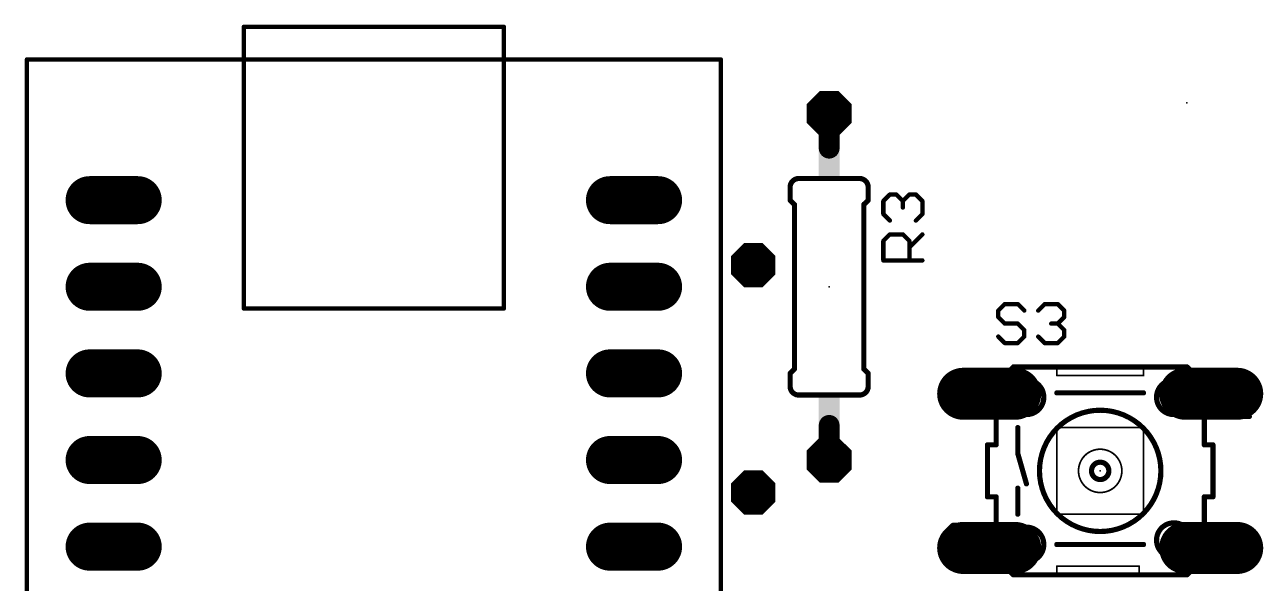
# Model space of a CAD drawing. Extents: x 1 to 130, y -4 to 46.
# Drawn here: x 93.28 to 129.55, y 29.72 to 46.1 of the extents above; entities that cross this region are included whole.
import ezdxf

# ---------------------------------------------------------------- set-up
doc = ezdxf.new("R2010")
doc.units = 0
doc.header["$MEASUREMENT"] = 0
doc.layers.get('0').update_dxf_attribs({"linetype": 'CONTINUOUS'})
for name, color, linetype in [('17', 94, 'CONTINUOUS'), ('18', 94, 'CONTINUOUS'), ('19', 54, 'CONTINUOUS'), ('21', 250, 'CONTINUOUS'), ('23', 178, 'CONTINUOUS'), ('25', 250, 'CONTINUOUS'), ('51', 250, 'CONTINUOUS')]:
    doc.layers.add(name, color=color, linetype=linetype)

# ---------------------------------------------------------------- blocks, each defined once
blk = doc.blocks.new('RECT')
blk.add_solid([(-0.5, -0.5), (0.5, -0.5), (-0.5, 0.5), (0.5, 0.5)])
blk = doc.blocks.new('OCTAGONP')
at = {"const_width": 0.5}
blk.add_lwpolyline([(-0.25, -0.1036), (-0.25, 0.1036), (-0.1036, 0.25), (0.1036, 0.25), (0.25, 0.1036), (0.25, -0.1036), (0.1036, -0.25), (-0.1036, -0.25), (-0.25, -0.1036), (-0.25, 0.1036)], dxfattribs=at)
blk = doc.blocks.new('LONGP100')
at = {"const_width": 1}
blk.add_lwpolyline([(-0.5, 0), (0.5, 0)], dxfattribs=at)
at = {"const_width": 0.5}
for points in [[(-0.5, 0.25, 1), (-0.5, -0.25)], [(0.5, -0.25, 1), (0.5, 0.25)]]:
    blk.add_lwpolyline(points, format="xyb", dxfattribs=at)
blk = doc.blocks.new('OCTAGONV')
at = {"const_width": 0.5}
blk.add_lwpolyline([(-0.25, -0.1036), (-0.25, 0.1036), (-0.1036, 0.25), (0.1036, 0.25), (0.25, 0.1036), (0.25, -0.1036), (0.1036, -0.25), (-0.1036, -0.25), (-0.25, -0.1036), (-0.25, 0.1036)], dxfattribs=at)

msp = doc.modelspace()

# ---------------------------------------------------------------- linework, layer by layer
at = {"layer": '19'}
msp.add_line((114.6175, 32.385), (114.6175, 32.385), dxfattribs=at)
at = {"layer": '21'}
for points, const_width in [([(99.695, 46.0693, 1), (99.695, 46.0057)], 0.0635), ([(99.7268, 46.0375, 1), (99.6633, 46.0375)], 0.0635), ([(107.3468, 46.0375, 1), (107.2833, 46.0375)], 0.0635), ([(107.315, 46.0057, 1), (107.315, 46.0693)], 0.0635), ([(93.345, 45.1168, 1), (93.345, 45.0532)], 0.0635), ([(93.3768, 45.085, 1), (93.3132, 45.085)], 0.0635), ([(99.695, 45.1168, 1), (99.695, 45.0532)], 0.0635), ([(99.7268, 45.085, 1), (99.6633, 45.085)], 0.0635), ([(99.6633, 45.085, 1), (99.7268, 45.085)], 0.0635), ([(99.695, 45.0532, 1), (99.695, 45.1168)], 0.0635), ([(107.315, 45.1168, 1), (107.315, 45.0532)], 0.0635), ([(107.3468, 45.085, 1), (107.2833, 45.085)], 0.0635), ([(107.2833, 45.085, 1), (107.3468, 45.085)], 0.0635), ([(107.315, 45.0532, 1), (107.315, 45.1168)], 0.0635), ([(113.6968, 45.085, 1), (113.6333, 45.085)], 0.0635), ([(113.665, 45.0532, 1), (113.665, 45.1168)], 0.0635), ([(115.951, 41.5925, 0.4142), (115.697, 41.3385)], 0.1524), ([(115.7351, 41.3385, 1), (115.6589, 41.3385)], 0.0762), ([(115.6589, 41.3385, 1), (115.7351, 41.3385)], 0.0762), ([(115.951, 41.6306, 1), (115.951, 41.5544)], 0.0762), ([(115.951, 41.5544, 1), (115.951, 41.6306)], 0.0762), ([(117.983, 41.3385, 0.4142), (117.729, 41.5925)], 0.1524), ([(117.729, 41.6306, 1), (117.729, 41.5544)], 0.0762), ([(117.729, 41.5544, 1), (117.729, 41.6306)], 0.0762), ([(118.0211, 41.3385, 1), (117.9449, 41.3385)], 0.0762), ([(117.9449, 41.3385, 1), (118.0211, 41.3385)], 0.0762), ([(115.6589, 40.9575, 1), (115.7351, 40.9575)], 0.0762), ([(115.7239, 40.9844, 1), (115.6701, 40.9306)], 0.0762), ([(117.9449, 40.9575, 1), (118.0211, 40.9575)], 0.0762), ([(118.0099, 40.9306, 1), (117.9561, 40.9844)], 0.0762), ([(115.8621, 40.8305, 1), (115.7859, 40.8305)], 0.0762), ([(115.7971, 40.8036, 1), (115.8509, 40.8574)], 0.0762), ([(117.8941, 40.8305, 1), (117.8179, 40.8305)], 0.0762), ([(117.8291, 40.8574, 1), (117.8829, 40.8036)], 0.0762), ([(99.695, 37.8143, 1), (99.695, 37.7507)], 0.0635), ([(99.6633, 37.7825, 1), (99.7268, 37.7825)], 0.0635), ([(107.2833, 37.7825, 1), (107.3468, 37.7825)], 0.0635), ([(107.315, 37.7507, 1), (107.315, 37.8143)], 0.0635), ([(115.7351, 35.8775, 1), (115.6589, 35.8775)], 0.0762), ([(115.6701, 35.9044, 1), (115.7239, 35.8506)], 0.0762), ([(115.7859, 36.0045, 1), (115.8621, 36.0045)], 0.0762), ([(115.8509, 35.9776, 1), (115.7971, 36.0314)], 0.0762), ([(117.8179, 36.0045, 1), (117.8941, 36.0045)], 0.0762), ([(117.8829, 36.0314, 1), (117.8291, 35.9776)], 0.0762), ([(118.0211, 35.8775, 1), (117.9449, 35.8775)], 0.0762), ([(117.9561, 35.8506, 1), (118.0099, 35.9044)], 0.0762), ([(122.6185, 36.1061, 1), (122.6185, 36.0299)], 0.0762), ([(123.5075, 36.1061, 1), (123.5075, 36.0299)], 0.0762), ([(123.5075, 36.0299, 1), (123.5075, 36.1061)], 0.0762), ([(123.5202, 36.068, 1), (123.4948, 36.068)], 0.0254), ([(126.0475, 36.1061, 1), (126.0475, 36.0299)], 0.0762), ([(126.0475, 36.0299, 1), (126.0475, 36.1061)], 0.0762), ([(126.0602, 36.068, 1), (126.0348, 36.068)], 0.0254), ([(126.9365, 36.0299, 1), (126.9365, 36.1061)], 0.0762), ([(115.697, 35.4965, 0.4142), (115.951, 35.2425)], 0.1524), ([(115.7351, 35.4965, 1), (115.6589, 35.4965)], 0.0762), ([(117.729, 35.2425, 0.4142), (117.983, 35.4965)], 0.1524), ([(118.0211, 35.4965, 1), (117.9449, 35.4965)], 0.0762), ([(123.5075, 35.8267, 1), (123.5075, 35.8013)], 0.0254), ([(123.4948, 35.814, 1), (123.5202, 35.814)], 0.0254), ([(126.0348, 35.814, 1), (126.0602, 35.814)], 0.0254), ([(126.0475, 35.8013, 1), (126.0475, 35.8267)], 0.0254), ([(115.6589, 35.4965, 1), (115.7351, 35.4965)], 0.0762), ([(115.951, 35.2806, 1), (115.951, 35.2044)], 0.0762), ([(115.951, 35.2044, 1), (115.951, 35.2806)], 0.0762), ([(117.729, 35.2806, 1), (117.729, 35.2044)], 0.0762), ([(117.729, 35.2044, 1), (117.729, 35.2806)], 0.0762), ([(117.9449, 35.4965, 1), (118.0211, 35.4965)], 0.0762), ([(124.7775, 31.242, 1), (124.7775, 34.798, 1), (124.7775, 31.242)], 0.1524), ([(121.7676, 34.036, 1), (121.6914, 34.036)], 0.0762), ([(127.8636, 34.036, 1), (127.7874, 34.036)], 0.0762), ([(121.4755, 33.8201, 1), (121.4755, 33.7439)], 0.0762), ([(121.5136, 33.782, 1), (121.4374, 33.782)], 0.0762), ([(121.6914, 33.782, 1), (121.7676, 33.782)], 0.0762), ([(121.7295, 33.7439, 1), (121.7295, 33.8201)], 0.0762), ([(127.8255, 33.8201, 1), (127.8255, 33.7439)], 0.0762), ([(127.7874, 33.782, 1), (127.8636, 33.782)], 0.0762), ([(128.1176, 33.782, 1), (128.0414, 33.782)], 0.0762), ([(128.0795, 33.7439, 1), (128.0795, 33.8201)], 0.0762), ([(124.7775, 32.766, 1), (124.7775, 33.274, 1), (124.7775, 32.766)], 0.1524), ([(121.4755, 32.2961, 1), (121.4755, 32.2199)], 0.0762), ([(121.4374, 32.258, 1), (121.5136, 32.258)], 0.0762), ([(121.7676, 32.258, 1), (121.6914, 32.258)], 0.0762), ([(121.7295, 32.2199, 1), (121.7295, 32.2961)], 0.0762), ([(127.8255, 32.2961, 1), (127.8255, 32.2199)], 0.0762), ([(127.8636, 32.258, 1), (127.7874, 32.258)], 0.0762), ([(128.0414, 32.258, 1), (128.1176, 32.258)], 0.0762), ([(128.0795, 32.2199, 1), (128.0795, 32.2961)], 0.0762), ([(121.6914, 32.004, 1), (121.7676, 32.004)], 0.0762), ([(127.7874, 32.004, 1), (127.8636, 32.004)], 0.0762), ([(123.5075, 30.2387, 1), (123.5075, 30.2133)], 0.0254), ([(123.5202, 30.226, 1), (123.4948, 30.226)], 0.0254), ([(125.9332, 30.226, 1), (125.9078, 30.226)], 0.0254), ([(125.9205, 30.2133, 1), (125.9205, 30.2387)], 0.0254), ([(122.6185, 30.0101, 1), (122.6185, 29.9339)], 0.0762), ([(123.5075, 30.0101, 1), (123.5075, 29.9339)], 0.0762), ([(123.5075, 29.9339, 1), (123.5075, 30.0101)], 0.0762), ([(123.4948, 29.972, 1), (123.5202, 29.972)], 0.0254), ([(125.9205, 30.0101, 1), (125.9205, 29.9339)], 0.0762), ([(125.9205, 29.9339, 1), (125.9205, 30.0101)], 0.0762), ([(125.9078, 29.972, 1), (125.9332, 29.972)], 0.0254), ([(126.9365, 29.9339, 1), (126.9365, 30.0101)], 0.0762)]:
    msp.add_lwpolyline(points, format="xyb", dxfattribs=dict(at, const_width=const_width))
for points, const_width in [([(99.695, 45.085), (99.695, 46.0375)], 0.127), ([(99.695, 46.0375), (107.315, 46.0375)], 0.127), ([(107.315, 46.0375), (107.315, 45.085)], 0.127), ([(93.345, 45.085), (99.695, 45.085)], 0.127), ([(93.345, 1.27), (93.345, 45.085)], 0.127), ([(99.695, 45.085), (107.315, 45.085)], 0.127), ([(99.695, 45.085), (99.695, 37.7825)], 0.127), ([(107.315, 45.085), (113.665, 45.085)], 0.127), ([(107.315, 37.7825), (107.315, 45.085)], 0.127), ([(113.665, 45.085), (113.665, 1.27)], 0.127), ([(115.697, 41.3385), (115.697, 40.9575)], 0.1524), ([(115.951, 41.5925), (117.729, 41.5925)], 0.1524), ([(117.983, 41.3385), (117.983, 40.9575)], 0.1524), ([(115.824, 40.8305), (115.697, 40.9575)], 0.1524), ([(117.856, 40.8305), (117.983, 40.9575)], 0.1524), ([(115.824, 36.0045), (115.824, 40.8305)], 0.1524), ([(117.856, 36.0045), (117.856, 40.8305)], 0.1524), ([(99.695, 37.7825), (107.315, 37.7825)], 0.127), ([(115.824, 36.0045), (115.697, 35.8775)], 0.1524), ([(115.697, 35.4965), (115.697, 35.8775)], 0.1524), ([(117.856, 36.0045), (117.983, 35.8775)], 0.1524), ([(117.983, 35.4965), (117.983, 35.8775)], 0.1524), ([(123.5075, 36.068), (122.6185, 36.068)], 0.1524), ([(126.0475, 36.068), (123.5075, 36.068)], 0.1524), ([(123.5075, 36.068), (123.5075, 35.814)], 0.0508), ([(126.9365, 36.068), (126.0475, 36.068)], 0.1524), ([(126.0475, 35.814), (126.0475, 36.068)], 0.0508), ([(126.0475, 35.814), (123.5075, 35.814)], 0.0508), ([(115.951, 35.2425), (117.729, 35.2425)], 0.1524), ([(121.7295, 33.782), (121.7295, 34.036)], 0.1524), ([(127.8255, 33.782), (127.8255, 34.036)], 0.1524), ([(121.4755, 33.782), (121.7295, 33.782)], 0.1524), ([(121.4755, 33.782), (121.4755, 32.258)], 0.1524), ([(127.8255, 33.782), (128.0795, 33.782)], 0.1524), ([(128.0795, 32.258), (128.0795, 33.782)], 0.1524), ([(121.7295, 32.258), (121.4755, 32.258)], 0.1524), ([(121.7295, 32.258), (121.7295, 32.004)], 0.1524), ([(128.0795, 32.258), (127.8255, 32.258)], 0.1524), ([(127.8255, 32.258), (127.8255, 32.004)], 0.1524), ([(125.9205, 30.226), (123.5075, 30.226)], 0.0508), ([(123.5075, 30.226), (123.5075, 29.972)], 0.0508), ([(125.9205, 30.226), (125.9205, 29.972)], 0.0508), ([(122.6185, 29.972), (123.5075, 29.972)], 0.1524), ([(123.5075, 29.972), (125.9205, 29.972)], 0.1524), ([(125.9205, 29.972), (126.9365, 29.972)], 0.1524)]:
    msp.add_lwpolyline(points, dxfattribs=dict(at, const_width=const_width))
at = {"layer": '23'}
for p in [(127.3175, 43.815), (116.84, 38.4175), (124.7775, 33.02)]:
    msp.add_point(p, dxfattribs=at)
at = {"layer": '25', "const_width": 0.127}
for points in [[(118.4265, 40.9316), (118.6172, 41.1223)], [(118.4265, 40.5503), (118.4265, 40.9316)], [(118.6172, 41.1223), (118.8079, 41.1223)], [(118.8079, 41.1223), (118.9985, 40.9316)], [(118.9985, 40.9316), (119.1892, 41.1223)], [(118.9985, 40.9316), (118.9985, 40.7409)], [(119.1892, 41.1223), (119.3798, 41.1223)], [(119.3798, 41.1223), (119.5705, 40.9316)], [(119.5705, 40.9316), (119.5705, 40.5503)], [(118.6172, 40.3596), (118.4265, 40.5503)], [(119.5705, 40.5503), (119.3798, 40.3596)], [(118.4265, 39.7622), (118.6172, 39.9529)], [(118.6172, 39.9529), (118.9985, 39.9529)], [(118.9985, 39.9529), (119.1892, 39.7622)], [(119.1892, 39.5715), (119.5705, 39.9529)], [(118.4265, 39.1902), (118.4265, 39.7622)], [(119.1892, 39.7622), (119.1892, 39.1902)], [(119.5705, 39.1902), (118.4265, 39.1902)], [(121.9837, 37.9105), (121.793, 37.7198)], [(121.793, 37.7198), (121.793, 37.5292)], [(122.365, 37.9105), (121.9837, 37.9105)], [(122.5556, 37.7198), (122.365, 37.9105)], [(122.9624, 37.7198), (123.1531, 37.9105)], [(123.1531, 37.9105), (123.5344, 37.9105)], [(123.5344, 37.9105), (123.725, 37.7198)], [(123.725, 37.7198), (123.725, 37.5292)], [(121.793, 37.5292), (121.9837, 37.3385)], [(121.9837, 37.3385), (122.365, 37.3385)], [(122.365, 37.3385), (122.5556, 37.1478)], [(123.5344, 37.3385), (123.3437, 37.3385)], [(123.725, 37.5292), (123.5344, 37.3385)], [(123.5344, 37.3385), (123.725, 37.1478)], [(121.9837, 36.7665), (121.793, 36.9572)], [(122.5556, 36.9572), (122.365, 36.7665)], [(122.5556, 37.1478), (122.5556, 36.9572)], [(123.1531, 36.7665), (122.9624, 36.9572)], [(123.725, 36.9572), (123.5344, 36.7665)], [(123.725, 37.1478), (123.725, 36.9572)], [(122.365, 36.7665), (121.9837, 36.7665)], [(123.5344, 36.7665), (123.1531, 36.7665)]]:
    msp.add_lwpolyline(points, dxfattribs=at)
at = {"layer": '25', "const_width": 0.0635}
for points in [[(118.4583, 40.9316, 1), (118.3948, 40.9316)], [(118.6172, 41.154, 1), (118.6172, 41.0905)], [(118.6396, 41.0998, 1), (118.5947, 41.1447)], [(118.8303, 41.1447, 1), (118.7854, 41.0998)], [(118.8079, 41.0905, 1), (118.8079, 41.154)], [(119.0303, 40.9316, 1), (118.9668, 40.9316)], [(119.1892, 41.154, 1), (119.1892, 41.0905)], [(119.2116, 41.0998, 1), (119.1667, 41.1447)], [(119.4023, 41.1447, 1), (119.3574, 41.0998)], [(119.3798, 41.0905, 1), (119.3798, 41.154)], [(119.6023, 40.9316, 1), (119.5388, 40.9316)], [(118.4041, 40.954, 1), (118.449, 40.9091)], [(118.9668, 40.7409, 1), (119.0303, 40.7409)], [(118.9761, 40.954, 1), (119.021, 40.9091)], [(118.9761, 40.9091, 1), (119.021, 40.954)], [(119.548, 40.9091, 1), (119.593, 40.954)], [(118.3948, 40.5503, 1), (118.4583, 40.5503)], [(118.449, 40.5727, 1), (118.4041, 40.5278)], [(118.5947, 40.3371, 1), (118.6396, 40.3821)], [(119.3574, 40.3821, 1), (119.4023, 40.3371)], [(119.5388, 40.5503, 1), (119.6023, 40.5503)], [(119.593, 40.5278, 1), (119.548, 40.5727)], [(118.6172, 39.9846, 1), (118.6172, 39.9211)], [(118.6396, 39.9304, 1), (118.5947, 39.9753)], [(119.021, 39.9753, 1), (118.9761, 39.9304)], [(118.9985, 39.9211, 1), (118.9985, 39.9846)], [(119.593, 39.9304, 1), (119.548, 39.9753)], [(118.4583, 39.7622, 1), (118.3948, 39.7622)], [(118.4041, 39.7846, 1), (118.449, 39.7397)], [(119.2209, 39.7622, 1), (119.1574, 39.7622)], [(119.1667, 39.594, 1), (119.2116, 39.5491)], [(119.1667, 39.7397, 1), (119.2116, 39.7846)], [(118.4265, 39.222, 1), (118.4265, 39.1585)], [(118.3948, 39.1902, 1), (118.4583, 39.1902)], [(119.1574, 39.1902, 1), (119.2209, 39.1902)], [(119.5705, 39.1585, 1), (119.5705, 39.222)], [(121.7705, 37.7423, 1), (121.8155, 37.6974)], [(121.8248, 37.7198, 1), (121.7613, 37.7198)], [(121.9837, 37.9422, 1), (121.9837, 37.8787)], [(122.0061, 37.888, 1), (121.9612, 37.9329)], [(122.3874, 37.9329, 1), (122.3425, 37.888)], [(122.365, 37.8787, 1), (122.365, 37.9422)], [(122.5332, 37.6974, 1), (122.5781, 37.7423)], [(122.9399, 37.7423, 1), (122.9848, 37.6974)], [(123.1531, 37.9422, 1), (123.1531, 37.8787)], [(123.1755, 37.888, 1), (123.1306, 37.9329)], [(123.5568, 37.9329, 1), (123.5119, 37.888)], [(123.5344, 37.8787, 1), (123.5344, 37.9422)], [(123.7568, 37.7198, 1), (123.6933, 37.7198)], [(123.7026, 37.6974, 1), (123.7475, 37.7423)], [(121.8155, 37.5516, 1), (121.7705, 37.5067)], [(121.7613, 37.5292, 1), (121.8248, 37.5292)], [(121.9837, 37.3702, 1), (121.9837, 37.3067)], [(121.9612, 37.316, 1), (122.0061, 37.3609)], [(122.3874, 37.3609, 1), (122.3425, 37.316)], [(122.365, 37.3067, 1), (122.365, 37.3702)], [(123.3437, 37.3702, 1), (123.3437, 37.3067)], [(123.5568, 37.3609, 1), (123.5119, 37.316)], [(123.5119, 37.3609, 1), (123.5568, 37.316)], [(123.5344, 37.3067, 1), (123.5344, 37.3702)], [(123.6933, 37.5292, 1), (123.7568, 37.5292)], [(123.7475, 37.5067, 1), (123.7026, 37.5516)], [(121.8155, 36.9796, 1), (121.7705, 36.9347)], [(122.5874, 37.1478, 1), (122.5239, 37.1478)], [(122.5332, 37.1254, 1), (122.5781, 37.1703)], [(122.5781, 36.9347, 1), (122.5332, 36.9796)], [(122.9848, 36.9796, 1), (122.9399, 36.9347)], [(123.7568, 37.1478, 1), (123.6933, 37.1478)], [(123.7026, 37.1254, 1), (123.7475, 37.1703)], [(123.7475, 36.9347, 1), (123.7026, 36.9796)], [(121.9837, 36.7983, 1), (121.9837, 36.7347)], [(121.9612, 36.744, 1), (122.0061, 36.789)], [(122.3425, 36.789, 1), (122.3874, 36.744)], [(122.365, 36.7347, 1), (122.365, 36.7983)], [(122.5239, 36.9572, 1), (122.5874, 36.9572)], [(123.1531, 36.7983, 1), (123.1531, 36.7347)], [(123.1306, 36.744, 1), (123.1755, 36.789)], [(123.5119, 36.789, 1), (123.5568, 36.744)], [(123.5344, 36.7347, 1), (123.5344, 36.7983)], [(123.6933, 36.9572, 1), (123.7568, 36.9572)]]:
    msp.add_lwpolyline(points, format="xyb", dxfattribs=at)
at = {"layer": '51'}
for points, const_width in [([(116.84, 43.4975), (116.84, 42.4815)], 0.6096), ([(120.523, 35.4972), (120.9043, 35.8785)], 0.127), ([(120.9043, 35.8785), (120.9043, 34.7345)], 0.127), ([(122.2375, 36.068), (121.7295, 35.56)], 0.1524), ([(122.2375, 36.068), (122.6185, 36.068)], 0.1524), ([(127.3175, 36.068), (126.9365, 36.068)], 0.1524), ([(127.8255, 35.56), (127.3175, 36.068)], 0.1524), ([(121.7295, 35.56), (121.7295, 34.036)], 0.1524), ([(127.8255, 34.036), (127.8255, 35.56)], 0.1524), ([(128.5877, 35.7515), (128.397, 35.5608)], 0.127), ([(128.969, 35.7515), (128.5877, 35.7515)], 0.127), ([(129.1596, 35.5608), (128.969, 35.7515)], 0.127), ([(129.1596, 35.3702), (129.1596, 35.5608)], 0.127), ([(126.0475, 35.306), (123.5075, 35.306)], 0.1524), ([(128.397, 34.6075), (129.1596, 35.3702)], 0.127), ([(116.84, 33.3375), (116.84, 34.3535)], 0.6096), ([(120.523, 34.7345), (121.2857, 34.7345)], 0.127), ([(129.1596, 34.6075), (128.397, 34.6075)], 0.127), ([(122.3645, 34.29), (122.3645, 33.528)], 0.1524), ([(123.5075, 34.29), (123.5075, 31.75)], 0.0508), ([(123.5075, 34.29), (126.0475, 34.29)], 0.0508), ([(126.0475, 31.75), (126.0475, 34.29)], 0.0508), ([(122.3645, 33.528), (122.6185, 32.639)], 0.1524), ([(122.3645, 32.512), (122.3645, 31.75)], 0.1524), ([(121.7295, 30.48), (121.7295, 32.004)], 0.1524), ([(127.8255, 30.48), (127.8255, 32.004)], 0.1524), ([(126.0475, 31.75), (123.5075, 31.75)], 0.0508), ([(120.269, 31.2428), (120.4597, 31.4335)], 0.127), ([(120.4597, 31.4335), (120.841, 31.4335)], 0.127), ([(120.841, 31.4335), (121.0316, 31.2428)], 0.127), ([(121.0316, 31.2428), (121.0316, 31.0522)], 0.127), ([(128.969, 31.4335), (128.397, 30.8615)], 0.127), ([(128.969, 30.2895), (128.969, 31.4335)], 0.127), ([(120.841, 30.8615), (120.6503, 30.8615)], 0.127), ([(121.0316, 31.0522), (120.841, 30.8615)], 0.127), ([(120.841, 30.8615), (121.0316, 30.6708)], 0.127), ([(123.5075, 30.861), (126.0475, 30.861)], 0.1524), ([(128.397, 30.8615), (129.1596, 30.8615)], 0.127), ([(120.4597, 30.2895), (120.269, 30.4802)], 0.127), ([(121.0316, 30.4802), (120.841, 30.2895)], 0.127), ([(121.0316, 30.6708), (121.0316, 30.4802)], 0.127), ([(122.2375, 29.972), (121.7295, 30.48)], 0.1524), ([(127.3175, 29.972), (127.8255, 30.48)], 0.1524), ([(120.841, 30.2895), (120.4597, 30.2895)], 0.127), ([(122.2375, 29.972), (122.6185, 29.972)], 0.1524), ([(127.3175, 29.972), (126.9365, 29.972)], 0.1524)]:
    msp.add_lwpolyline(points, dxfattribs=dict(at, const_width=const_width))
for points, const_width in [([(116.9924, 43.4975, 1), (116.6876, 43.4975)], 0.3048), ([(116.6876, 42.4815, 1), (116.9924, 42.4815)], 0.3048), ([(120.9361, 35.8785, 1), (120.8726, 35.8785)], 0.0635), ([(120.9268, 35.856, 1), (120.8819, 35.9009)], 0.0635), ([(122.2375, 36.1061, 1), (122.2375, 36.0299)], 0.0762), ([(122.2644, 36.0411, 1), (122.2106, 36.0949)], 0.0762), ([(122.6185, 36.0299, 1), (122.6185, 36.1061)], 0.0762), ([(126.9365, 36.1061, 1), (126.9365, 36.0299)], 0.0762), ([(127.3444, 36.0949, 1), (127.2906, 36.0411)], 0.0762), ([(127.3175, 36.0299, 1), (127.3175, 36.1061)], 0.0762), ([(120.5005, 35.5196, 1), (120.5455, 35.4747)], 0.0635), ([(121.7676, 35.56, 1), (121.6914, 35.56)], 0.0762), ([(121.7026, 35.5869, 1), (121.7564, 35.5331)], 0.0762), ([(122.6185, 34.671, 1), (122.6185, 35.687, 1), (122.6185, 34.671)], 0.1524), ([(126.9365, 34.671, 1), (126.9365, 35.687, 1), (126.9365, 34.671)], 0.1524), ([(127.8636, 35.56, 1), (127.7874, 35.56)], 0.0762), ([(127.7986, 35.5331, 1), (127.8524, 35.5869)], 0.0762), ([(128.3745, 35.5833, 1), (128.4195, 35.5384)], 0.0635), ([(128.5877, 35.7832, 1), (128.5877, 35.7197)], 0.0635), ([(128.6101, 35.729, 1), (128.5652, 35.7739)], 0.0635), ([(128.9914, 35.7739, 1), (128.9465, 35.729)], 0.0635), ([(128.969, 35.7197, 1), (128.969, 35.7832)], 0.0635), ([(129.1914, 35.5608, 1), (129.1279, 35.5608)], 0.0635), ([(129.1372, 35.5384, 1), (129.1821, 35.5833)], 0.0635), ([(123.5075, 35.3441, 1), (123.5075, 35.2679)], 0.0762), ([(126.0475, 35.2679, 1), (126.0475, 35.3441)], 0.0762), ([(129.1279, 35.3702, 1), (129.1914, 35.3702)], 0.0635), ([(129.1821, 35.3477, 1), (129.1372, 35.3926)], 0.0635), ([(116.9924, 34.3535, 1), (116.6876, 34.3535)], 0.3048), ([(120.523, 34.7663, 1), (120.523, 34.7028)], 0.0635), ([(120.8726, 34.7345, 1), (120.9361, 34.7345)], 0.0635), ([(121.2857, 34.7028, 1), (121.2857, 34.7663)], 0.0635), ([(128.397, 34.6393, 1), (128.397, 34.5757)], 0.0635), ([(128.3745, 34.63, 1), (128.4195, 34.585)], 0.0635), ([(129.1596, 34.5757, 1), (129.1596, 34.6393)], 0.0635), ([(122.4026, 34.29, 1), (122.3264, 34.29)], 0.0762), ([(123.5202, 34.29, 1), (123.4948, 34.29)], 0.0254), ([(123.5075, 34.3027, 1), (123.5075, 34.2773)], 0.0254), ([(126.0602, 34.29, 1), (126.0348, 34.29)], 0.0254), ([(126.0475, 34.2773, 1), (126.0475, 34.3027)], 0.0254), ([(121.6914, 34.036, 1), (121.7676, 34.036)], 0.0762), ([(127.7874, 34.036, 1), (127.8636, 34.036)], 0.0762), ([(116.6876, 33.3375, 1), (116.9924, 33.3375)], 0.3048), ([(122.4011, 33.5385, 1), (122.3279, 33.5175)], 0.0762), ([(122.3264, 33.528, 1), (122.4026, 33.528)], 0.0762), ([(124.7775, 32.385, 1), (124.7775, 33.655, 1), (124.7775, 32.385)], 0.0508), ([(122.5819, 32.6285, 1), (122.6551, 32.6495)], 0.0762), ([(122.4026, 32.512, 1), (122.3264, 32.512)], 0.0762), ([(121.7676, 32.004, 1), (121.6914, 32.004)], 0.0762), ([(127.8636, 32.004, 1), (127.7874, 32.004)], 0.0762), ([(122.3264, 31.75, 1), (122.4026, 31.75)], 0.0762), ([(123.5075, 31.7627, 1), (123.5075, 31.7373)], 0.0254), ([(123.4948, 31.75, 1), (123.5202, 31.75)], 0.0254), ([(126.0348, 31.75, 1), (126.0602, 31.75)], 0.0254), ([(126.0475, 31.7373, 1), (126.0475, 31.7627)], 0.0254), ([(126.9365, 30.48, 1), (126.9365, 31.496, 1), (126.9365, 30.48)], 0.1524), ([(120.2465, 31.2653, 1), (120.2915, 31.2204)], 0.0635), ([(120.4597, 31.4652, 1), (120.4597, 31.4017)], 0.0635), ([(120.4821, 31.411, 1), (120.4372, 31.4559)], 0.0635), ([(120.8634, 31.4559, 1), (120.8185, 31.411)], 0.0635), ([(120.841, 31.4017, 1), (120.841, 31.4652)], 0.0635), ([(121.0634, 31.2428, 1), (120.9999, 31.2428)], 0.0635), ([(121.0092, 31.2204, 1), (121.0541, 31.2653)], 0.0635), ([(122.6185, 30.353, 1), (122.6185, 31.369, 1), (122.6185, 30.353)], 0.1524), ([(129.0007, 31.4335, 1), (128.9372, 31.4335)], 0.0635), ([(128.9914, 31.411, 1), (128.9465, 31.4559)], 0.0635), ([(120.6503, 30.8932, 1), (120.6503, 30.8297)], 0.0635), ([(120.8634, 30.8839, 1), (120.8185, 30.839)], 0.0635), ([(120.8185, 30.8839, 1), (120.8634, 30.839)], 0.0635), ([(120.841, 30.8297, 1), (120.841, 30.8932)], 0.0635), ([(120.9999, 31.0522, 1), (121.0634, 31.0522)], 0.0635), ([(121.0541, 31.0297, 1), (121.0092, 31.0746)], 0.0635), ([(123.5075, 30.8991, 1), (123.5075, 30.8229)], 0.0762), ([(126.0475, 30.8229, 1), (126.0475, 30.8991)], 0.0762), ([(128.397, 30.8932, 1), (128.397, 30.8297)], 0.0635), ([(128.3745, 30.8839, 1), (128.4195, 30.839)], 0.0635), ([(129.1596, 30.8297, 1), (129.1596, 30.8932)], 0.0635), ([(120.2915, 30.5026, 1), (120.2465, 30.4577)], 0.0635), ([(121.0634, 30.6708, 1), (120.9999, 30.6708)], 0.0635), ([(120.9999, 30.4802, 1), (121.0634, 30.4802)], 0.0635), ([(121.0092, 30.6484, 1), (121.0541, 30.6933)], 0.0635), ([(121.0541, 30.4577, 1), (121.0092, 30.5026)], 0.0635), ([(121.6914, 30.48, 1), (121.7676, 30.48)], 0.0762), ([(121.7564, 30.5069, 1), (121.7026, 30.4531)], 0.0762), ([(127.7874, 30.48, 1), (127.8636, 30.48)], 0.0762), ([(127.8524, 30.4531, 1), (127.7986, 30.5069)], 0.0762), ([(120.4597, 30.3212, 1), (120.4597, 30.2578)], 0.0635), ([(120.4372, 30.267, 1), (120.4821, 30.312)], 0.0635), ([(120.8185, 30.312, 1), (120.8634, 30.267)], 0.0635), ([(120.841, 30.2578, 1), (120.841, 30.3212)], 0.0635), ([(128.9372, 30.2895, 1), (129.0007, 30.2895)], 0.0635), ([(122.2375, 30.0101, 1), (122.2375, 29.9339)], 0.0762), ([(122.2106, 29.9451, 1), (122.2644, 29.9989)], 0.0762), ([(122.6185, 29.9339, 1), (122.6185, 30.0101)], 0.0762), ([(126.9365, 30.0101, 1), (126.9365, 29.9339)], 0.0762), ([(127.2906, 29.9989, 1), (127.3444, 29.9451)], 0.0762), ([(127.3175, 29.9339, 1), (127.3175, 30.0101)], 0.0762)]:
    msp.add_lwpolyline(points, format="xyb", dxfattribs=dict(at, const_width=const_width))

# ---------------------------------------------------------------- block references
at = {"layer": '17'}
for name, p, xscale, yscale, rotation in [('OCTAGONP', (116.84, 43.4975), 1.3208, 1.3208, 270), ('OCTAGONP', (116.84, 43.4975), 1.3208, 1.3208, 270), ('LONGP100', (95.885, 38.4175), 1.408, 1.408, 180), ('LONGP100', (95.885, 38.4175), 1.408, 1.408, 180), ('LONGP100', (95.885, 35.8775), 1.408, 1.408, 180), ('LONGP100', (95.885, 35.8775), 1.408, 1.408, 180), ('OCTAGONP', (116.84, 33.3375), 1.3208, 1.3208, 270), ('OCTAGONP', (116.84, 33.3375), 1.3208, 1.3208, 270)]:
    msp.add_blockref(name, p, dxfattribs=dict(at, xscale=xscale, yscale=yscale, rotation=rotation))
for p, xscale, yscale in [((95.885, 40.9575), 1.408, 1.408), ((95.885, 40.9575), 1.408, 1.408), ((111.125, 40.9575), 1.408, 1.408), ((111.125, 40.9575), 1.408, 1.408), ((111.125, 38.4175), 1.408, 1.408), ((111.125, 38.4175), 1.408, 1.408), ((111.125, 35.8775), 1.408, 1.408), ((111.125, 35.8775), 1.408, 1.408), ((121.5263, 35.2806), 1.524, 1.524), ((121.5263, 35.2806), 1.524, 1.524), ((128.0287, 35.2806), 1.524, 1.524), ((128.0287, 35.2806), 1.524, 1.524), ((95.885, 33.3375), 1.408, 1.408), ((95.885, 33.3375), 1.408, 1.408), ((111.125, 33.3375), 1.408, 1.408), ((111.125, 33.3375), 1.408, 1.408), ((95.885, 30.7975), 1.408, 1.408), ((95.885, 30.7975), 1.408, 1.408), ((111.125, 30.7975), 1.408, 1.408), ((111.125, 30.7975), 1.408, 1.408), ((121.5263, 30.7594), 1.524, 1.524), ((121.5263, 30.7594), 1.524, 1.524), ((128.0287, 30.7594), 1.524, 1.524), ((128.0287, 30.7594), 1.524, 1.524)]:
    msp.add_blockref('LONGP100', p, dxfattribs=dict(at, xscale=xscale, yscale=yscale))
at = {"layer": '18', "xscale": 1.3, "yscale": 1.3}
for p in [(114.6175, 39.0525), (114.6175, 32.385)]:
    msp.add_blockref('OCTAGONV', p, dxfattribs=at)
at = {"layer": '21', "xscale": 0.8636, "yscale": 0.6096, "rotation": 270}
for p in [(116.84, 42.0243), (116.84, 34.8107)]:
    msp.add_blockref('RECT', p, dxfattribs=at)

doc.saveas('drawing.dxf')
